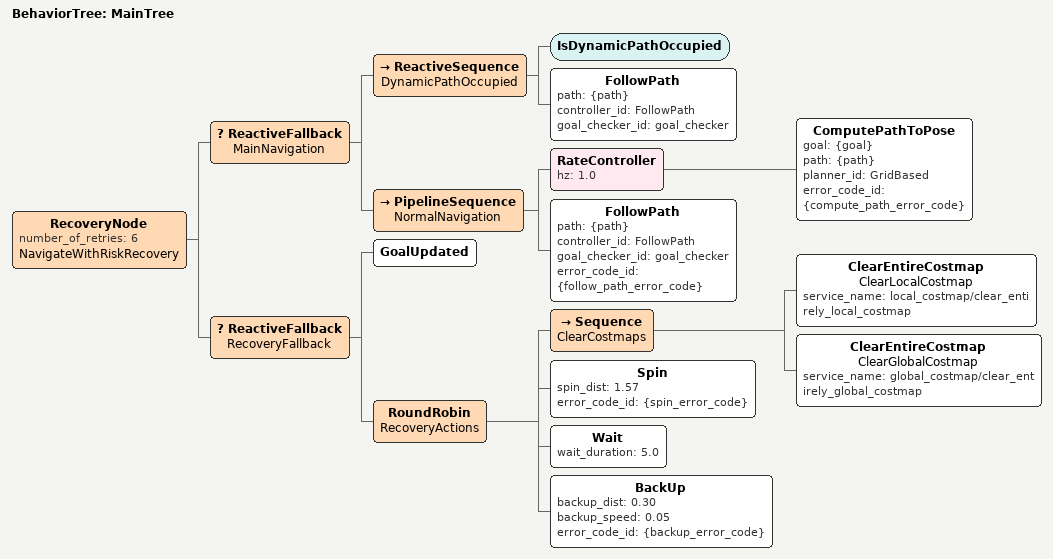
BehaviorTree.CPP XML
<?xml version="1.0"?>
<root main_tree_to_execute="MainTree">
  <BehaviorTree ID="MainTree">
    <RecoveryNode number_of_retries="6" name="NavigateWithRiskRecovery">

      <!-- ── 메인 주행 ──────────────────────────────────────────────────── -->
      <ReactiveFallback name="MainNavigation">

        <!-- 동적 객체 단기 점유: replan 억제, SpeedPlanner 감속 -->
        <ReactiveSequence name="DynamicPathOccupied">
          <IsDynamicPathOccupied/>
          <FollowPath path="{path}" controller_id="FollowPath" goal_checker_id="goal_checker"/>
        </ReactiveSequence>

        <!-- 일반 주행: 1Hz replan + 경로 추종 -->
        <PipelineSequence name="NormalNavigation">
          <RateController hz="1.0">
            <ComputePathToPose goal="{goal}" path="{path}" planner_id="GridBased"
                               error_code_id="{compute_path_error_code}"/>
          </RateController>
          <FollowPath path="{path}" controller_id="FollowPath" goal_checker_id="goal_checker"
                      error_code_id="{follow_path_error_code}"/>
        </PipelineSequence>

      </ReactiveFallback>

      <!-- ── 복구 ──────────────────────────────────────────────────────── -->
      <ReactiveFallback name="RecoveryFallback">
        <GoalUpdated/>
        <RoundRobin name="RecoveryActions">
          <Sequence name="ClearCostmaps">
            <ClearEntireCostmap name="ClearLocalCostmap"
              service_name="local_costmap/clear_entirely_local_costmap"/>
            <ClearEntireCostmap name="ClearGlobalCostmap"
              service_name="global_costmap/clear_entirely_global_costmap"/>
          </Sequence>
          <Spin spin_dist="1.57" error_code_id="{spin_error_code}"/>
          <Wait wait_duration="5.0"/>
          <BackUp backup_dist="0.30" backup_speed="0.05"
                  error_code_id="{backup_error_code}"/>
        </RoundRobin>
      </ReactiveFallback>

    </RecoveryNode>
  </BehaviorTree>
</root>
